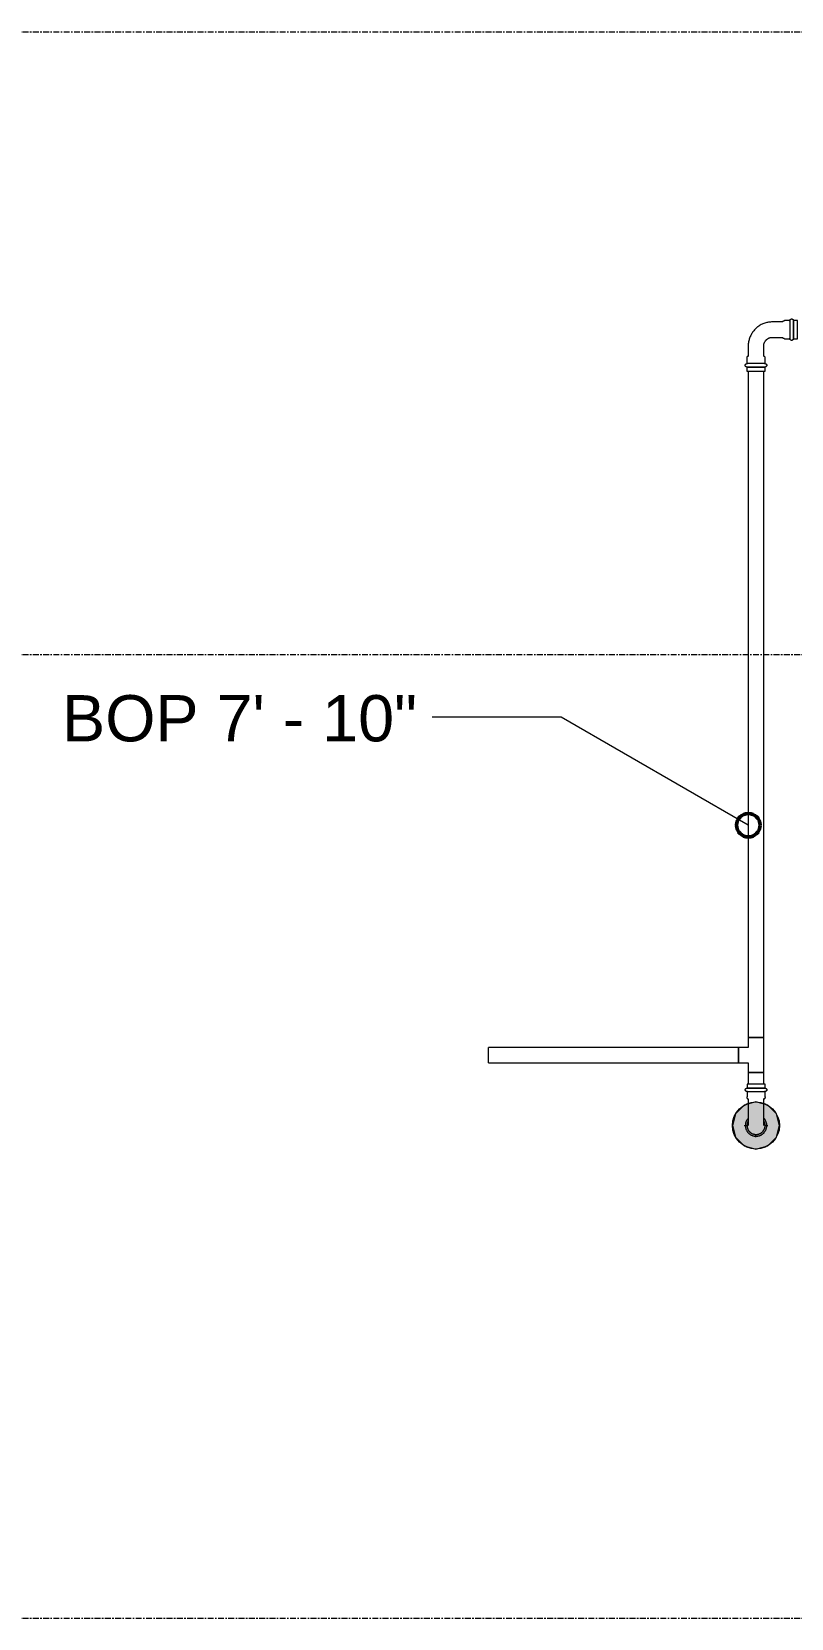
# Model space of a CAD drawing. Header units: inches. Extents: x -3679 to 241, y -496 to 1784.
# Drawn here: x -2124.7 to -2060.1, y 605 to 740 of the extents above; entities that cross this region are included whole.
import ezdxf

# ---------------------------------------------------------------- set-up
doc = ezdxf.new("R2010")
doc.units = ezdxf.units.IN
doc.header["$MEASUREMENT"] = 0
doc.linetypes.add('Grid Line', pattern=[0.875, 0.5, -0.125, 0.125, -0.125])
for name, color, linetype, lineweight in [('A-ANNO-NOTE', 250, 'Continuous', 9), ('G-ANNO-DIMS', 251, 'Continuous', 9), ('P-PIPE', 1, 'Continuous', 9), ('P-PIPE-CNTR', 1, 'Continuous', 9), ('S-GRID', 8, 'Continuous', 9)]:
    doc.layers.add(name, color=color, linetype=linetype, lineweight=lineweight)
doc.styles.add('Arial', font='arial.ttf', dxfattribs={"height": 3.934132})

# ---------------------------------------------------------------- blocks, each defined once
blk = doc.blocks.new('Victaulic-VicPress316-Elbow 90-45deg Style P568_P571 - Standard-V1-SECOND LEVEL')
at = {"layer": 'P-PIPE'}
for p, q in [((-0.77, 3.52), (-0.77, 3.18)), ((0.77, 3.52), (-0.77, 3.52)), ((-0.77, 3.18), (0.77, 3.18)), ((-0.77, 2.89), (-0.77, 2.44)), ((-0.77, 2.89), (0.77, 2.89)), ((0.77, 3.18), (0.77, 3.52)), ((0.77, 2.44), (0.77, 2.89)), ((-0.66, 2.28), (-0.66, 1.39)), ((0.66, 1.39), (0.66, 2.28)), ((-3.18, 0.77), (-3.52, 0.77)), ((-3.52, 0.77), (-3.52, -0.77)), ((-3.18, -0.77), (-3.18, 0.77)), ((-2.44, 0.77), (-2.89, 0.77)), ((-2.89, -0.77), (-2.89, 0.77)), ((-1.39, 0.66), (-2.28, 0.66)), ((-3.52, -0.77), (-3.18, -0.77)), ((-2.89, -0.77), (-2.44, -0.77)), ((-2.28, -0.66), (-1.39, -0.66))]:
    blk.add_line(p, q, dxfattribs=at)
at = {"layer": 'P-PIPE', "flags": 128}
for points in [[(-0.77, 2.89), (-0.77, 2.89), (-0.78, 2.89), (-0.78, 2.89), (-0.79, 2.89), (-0.8, 2.89), (-0.8, 2.89), (-0.81, 2.9), (-0.81, 2.9), (-0.82, 2.9), (-0.82, 2.9), (-0.83, 2.9), (-0.83, 2.91), (-0.84, 2.91), (-0.84, 2.91), (-0.85, 2.92), (-0.85, 2.92), (-0.86, 2.92), (-0.86, 2.93), (-0.87, 2.93), (-0.87, 2.93), (-0.87, 2.94), (-0.88, 2.94), (-0.88, 2.95), (-0.89, 2.95), (-0.89, 2.96), (-0.89, 2.96), (-0.89, 2.97), (-0.9, 2.97), (-0.9, 2.98), (-0.9, 2.98), (-0.9, 2.99), (-0.91, 2.99), (-0.91, 3), (-0.91, 3.01), (-0.91, 3.01), (-0.91, 3.02), (-0.91, 3.02), (-0.91, 3.03), (-0.91, 3.03), (-0.91, 3.04), (-0.91, 3.05), (-0.91, 3.05), (-0.91, 3.06), (-0.91, 3.06), (-0.91, 3.07), (-0.91, 3.07), (-0.91, 3.08), (-0.9, 3.09), (-0.9, 3.09), (-0.9, 3.1), (-0.9, 3.1), (-0.89, 3.11), (-0.89, 3.11), (-0.89, 3.12), (-0.88, 3.12), (-0.88, 3.13), (-0.88, 3.13), (-0.87, 3.14), (-0.87, 3.14), (-0.86, 3.14), (-0.86, 3.15), (-0.86, 3.15), (-0.85, 3.15), (-0.85, 3.16), (-0.84, 3.16), (-0.84, 3.16), (-0.83, 3.17), (-0.83, 3.17), (-0.82, 3.17), (-0.82, 3.17), (-0.81, 3.17), (-0.8, 3.18), (-0.8, 3.18), (-0.79, 3.18), (-0.79, 3.18), (-0.78, 3.18), (-0.78, 3.18), (-0.77, 3.18), (-0.77, 3.18)], [(0.77, 3.18), (0.77, 3.18), (0.76, 3.18), (0.76, 3.18), (0.76, 3.18), (0.75, 3.18), (0.74, 3.18), (0.74, 3.18), (0.73, 3.18), (0.72, 3.18), (0.71, 3.18), (0.69, 3.18), (0.68, 3.18), (0.67, 3.18), (0.65, 3.18), (0.63, 3.18), (0.61, 3.18), (0.6, 3.18), (0.58, 3.18), (0.56, 3.18), (0.53, 3.18), (0.51, 3.18), (0.49, 3.18), (0.46, 3.18), (0.44, 3.18), (0.41, 3.18), (0.39, 3.18), (0.36, 3.18), (0.33, 3.18), (0.31, 3.18), (0.28, 3.18), (0.25, 3.18), (0.22, 3.18), (0.19, 3.18), (0.16, 3.18), (0.13, 3.18), (0.1, 3.18), (0.07, 3.18), (0.04, 3.18), (0.01, 3.18), (-0.02, 3.18), (-0.05, 3.18), (-0.08, 3.18), (-0.11, 3.18), (-0.14, 3.18), (-0.17, 3.18), (-0.2, 3.18), (-0.23, 3.18), (-0.26, 3.18), (-0.29, 3.18), (-0.32, 3.18), (-0.35, 3.18), (-0.37, 3.18), (-0.4, 3.18), (-0.43, 3.18), (-0.45, 3.18), (-0.48, 3.18), (-0.5, 3.18), (-0.52, 3.18), (-0.54, 3.18), (-0.57, 3.18), (-0.59, 3.18), (-0.6, 3.18), (-0.62, 3.18), (-0.64, 3.18), (-0.66, 3.18), (-0.67, 3.18), (-0.69, 3.18), (-0.7, 3.18), (-0.71, 3.18), (-0.72, 3.18), (-0.73, 3.18), (-0.74, 3.18), (-0.75, 3.18), (-0.75, 3.18), (-0.76, 3.18), (-0.76, 3.18), (-0.77, 3.18), (-0.77, 3.18), (-0.77, 3.18)], [(-0.77, 3.18), (-0.77, 3.18), (-0.76, 3.18), (-0.76, 3.18), (-0.76, 3.18), (-0.75, 3.18), (-0.74, 3.18), (-0.74, 3.18), (-0.73, 3.18)], [(-0.77, 2.89), (-0.77, 2.89), (-0.76, 2.89), (-0.76, 2.89), (-0.76, 2.89), (-0.75, 2.89), (-0.74, 2.89), (-0.74, 2.89), (-0.73, 2.89), (-0.72, 2.89), (-0.71, 2.89), (-0.69, 2.89), (-0.68, 2.89), (-0.67, 2.89), (-0.65, 2.89), (-0.63, 2.89), (-0.61, 2.89), (-0.6, 2.89), (-0.58, 2.89), (-0.56, 2.89), (-0.53, 2.89), (-0.51, 2.89), (-0.49, 2.89), (-0.46, 2.89), (-0.44, 2.89), (-0.41, 2.89), (-0.39, 2.89), (-0.36, 2.89), (-0.33, 2.89), (-0.31, 2.89), (-0.28, 2.89), (-0.25, 2.89), (-0.22, 2.89), (-0.19, 2.89), (-0.16, 2.89), (-0.13, 2.89), (-0.1, 2.89), (-0.07, 2.89), (-0.04, 2.89), (-0.01, 2.89), (0.02, 2.89), (0.05, 2.89), (0.08, 2.89), (0.11, 2.89), (0.14, 2.89), (0.17, 2.89), (0.2, 2.89), (0.23, 2.89), (0.26, 2.89), (0.29, 2.89), (0.32, 2.89), (0.35, 2.89), (0.37, 2.89), (0.4, 2.89), (0.43, 2.89), (0.45, 2.89), (0.48, 2.89), (0.5, 2.89), (0.52, 2.89), (0.54, 2.89), (0.57, 2.89), (0.59, 2.89), (0.6, 2.89), (0.62, 2.89), (0.64, 2.89), (0.66, 2.89), (0.67, 2.89), (0.69, 2.89), (0.7, 2.89), (0.71, 2.89), (0.72, 2.89), (0.73, 2.89), (0.74, 2.89), (0.75, 2.89), (0.75, 2.89), (0.76, 2.89), (0.76, 2.89), (0.77, 2.89), (0.77, 2.89), (0.77, 2.89)], [(-0.72, 2.89), (-0.73, 2.89), (-0.74, 2.89), (-0.75, 2.89), (-0.75, 2.89), (-0.76, 2.89), (-0.76, 2.89), (-0.77, 2.89), (-0.77, 2.89), (-0.77, 2.89)], [(0.72, 3.18), (0.73, 3.18), (0.74, 3.18), (0.75, 3.18), (0.75, 3.18), (0.76, 3.18), (0.76, 3.18), (0.77, 3.18), (0.77, 3.18), (0.77, 3.18)], [(0.77, 2.89), (0.77, 2.89), (0.76, 2.89), (0.76, 2.89), (0.76, 2.89), (0.75, 2.89), (0.74, 2.89), (0.74, 2.89), (0.73, 2.89)], [(0.77, 3.18), (0.77, 3.18), (0.78, 3.18), (0.78, 3.18), (0.79, 3.18), (0.8, 3.18), (0.8, 3.18), (0.81, 3.18), (0.81, 3.17), (0.82, 3.17), (0.82, 3.17), (0.83, 3.17), (0.83, 3.17), (0.84, 3.16), (0.84, 3.16), (0.85, 3.16), (0.85, 3.15), (0.86, 3.15), (0.86, 3.15), (0.87, 3.14), (0.87, 3.14), (0.87, 3.13), (0.88, 3.13), (0.88, 3.12), (0.89, 3.12), (0.89, 3.11), (0.89, 3.11), (0.89, 3.1), (0.9, 3.1), (0.9, 3.09), (0.9, 3.09), (0.9, 3.08), (0.91, 3.08), (0.91, 3.07), (0.91, 3.07), (0.91, 3.06), (0.91, 3.05), (0.91, 3.05), (0.91, 3.04), (0.91, 3.04), (0.91, 3.03), (0.91, 3.03), (0.91, 3.02), (0.91, 3.01), (0.91, 3.01), (0.91, 3), (0.91, 3), (0.91, 2.99), (0.9, 2.99), (0.9, 2.98), (0.9, 2.98), (0.9, 2.97), (0.89, 2.97), (0.89, 2.96), (0.89, 2.96), (0.88, 2.95), (0.88, 2.95), (0.88, 2.94), (0.87, 2.94), (0.87, 2.93), (0.86, 2.93), (0.86, 2.92), (0.86, 2.92), (0.85, 2.92), (0.85, 2.91), (0.84, 2.91), (0.84, 2.91), (0.83, 2.91), (0.83, 2.9), (0.82, 2.9), (0.82, 2.9), (0.81, 2.9), (0.8, 2.9), (0.8, 2.89), (0.79, 2.89), (0.79, 2.89), (0.78, 2.89), (0.78, 2.89), (0.77, 2.89), (0.77, 2.89)], [(-0.66, 1.39), (-0.66, 1.36), (-0.66, 1.33), (-0.66, 1.3), (-0.67, 1.28), (-0.67, 1.25), (-0.68, 1.22), (-0.69, 1.19), (-0.69, 1.16), (-0.7, 1.13), (-0.72, 1.11), (-0.73, 1.08), (-0.74, 1.05), (-0.75, 1.03), (-0.77, 1), (-0.79, 0.98), (-0.8, 0.95), (-0.82, 0.93), (-0.84, 0.91), (-0.86, 0.89), (-0.88, 0.87), (-0.9, 0.85), (-0.92, 0.83), (-0.95, 0.81), (-0.97, 0.79), (-1, 0.77), (-1.02, 0.76), (-1.05, 0.74), (-1.07, 0.73), (-1.1, 0.72), (-1.13, 0.71), (-1.15, 0.7), (-1.18, 0.69), (-1.21, 0.68), (-1.24, 0.67), (-1.27, 0.67), (-1.3, 0.66), (-1.33, 0.66), (-1.36, 0.66), (-1.39, 0.66), (-1.39, 0.66)], [(-1.39, -0.66), (-1.31, -0.66), (-1.23, -0.65), (-1.15, -0.64), (-1.07, -0.63), (-0.99, -0.62), (-0.91, -0.6), (-0.83, -0.58), (-0.75, -0.55), (-0.67, -0.53), (-0.59, -0.5), (-0.52, -0.46), (-0.45, -0.43), (-0.37, -0.39), (-0.3, -0.34), (-0.24, -0.3), (-0.17, -0.25), (-0.1, -0.2), (-0.04, -0.15), (0.02, -0.09), (0.08, -0.04), (0.13, 0.02), (0.19, 0.09), (0.24, 0.15), (0.29, 0.22), (0.33, 0.29), (0.38, 0.35), (0.42, 0.43), (0.45, 0.5), (0.49, 0.57), (0.52, 0.65), (0.55, 0.73), (0.57, 0.81), (0.59, 0.88), (0.61, 0.96), (0.63, 1.04), (0.64, 1.13), (0.65, 1.21), (0.65, 1.29), (0.66, 1.37), (0.66, 1.39)], [(-0.66, 2.22), (-0.67, 2.23), (-0.67, 2.23), (-0.68, 2.24), (-0.69, 2.25), (-0.7, 2.26), (-0.7, 2.27), (-0.71, 2.27), (-0.72, 2.28), (-0.72, 2.29), (-0.73, 2.3), (-0.73, 2.31), (-0.74, 2.32), (-0.74, 2.33), (-0.75, 2.34), (-0.75, 2.35), (-0.76, 2.36), (-0.76, 2.37), (-0.76, 2.38), (-0.76, 2.39), (-0.76, 2.4), (-0.77, 2.42), (-0.77, 2.43), (-0.77, 2.44), (-0.77, 2.44)], [(0.77, 2.44), (0.77, 2.43), (0.77, 2.42), (0.76, 2.41), (0.76, 2.4), (0.76, 2.38), (0.76, 2.37), (0.76, 2.36), (0.75, 2.35), (0.75, 2.34), (0.74, 2.33), (0.74, 2.32), (0.74, 2.31), (0.73, 2.3), (0.72, 2.29), (0.72, 2.29), (0.71, 2.28), (0.71, 2.27), (0.7, 2.26), (0.69, 2.25), (0.68, 2.24), (0.68, 2.24), (0.67, 2.23), (0.66, 2.22), (0.66, 2.22)], [(-3.18, 0.77), (-3.18, 0.77), (-3.18, 0.78), (-3.18, 0.78), (-3.18, 0.79), (-3.18, 0.8), (-3.18, 0.8), (-3.18, 0.81), (-3.17, 0.81), (-3.17, 0.82), (-3.17, 0.82), (-3.17, 0.83), (-3.17, 0.83), (-3.16, 0.84), (-3.16, 0.84), (-3.16, 0.85), (-3.15, 0.85), (-3.15, 0.86), (-3.15, 0.86), (-3.14, 0.87), (-3.14, 0.87), (-3.13, 0.87), (-3.13, 0.88), (-3.12, 0.88), (-3.12, 0.89), (-3.11, 0.89), (-3.11, 0.89), (-3.1, 0.89), (-3.1, 0.9), (-3.09, 0.9), (-3.09, 0.9), (-3.08, 0.9), (-3.08, 0.91), (-3.07, 0.91), (-3.07, 0.91), (-3.06, 0.91), (-3.05, 0.91), (-3.05, 0.91), (-3.04, 0.91), (-3.04, 0.91), (-3.03, 0.91), (-3.03, 0.91), (-3.02, 0.91), (-3.01, 0.91), (-3.01, 0.91), (-3, 0.91), (-3, 0.91), (-2.99, 0.91), (-2.99, 0.9), (-2.98, 0.9), (-2.98, 0.9), (-2.97, 0.9), (-2.97, 0.89), (-2.96, 0.89), (-2.96, 0.89), (-2.95, 0.88), (-2.95, 0.88), (-2.94, 0.88), (-2.94, 0.87), (-2.93, 0.87), (-2.93, 0.86), (-2.92, 0.86), (-2.92, 0.86), (-2.92, 0.85), (-2.91, 0.85), (-2.91, 0.84), (-2.91, 0.84), (-2.91, 0.83), (-2.9, 0.83), (-2.9, 0.82), (-2.9, 0.82), (-2.9, 0.81), (-2.9, 0.8), (-2.89, 0.8), (-2.89, 0.79), (-2.89, 0.79), (-2.89, 0.78), (-2.89, 0.78), (-2.89, 0.77), (-2.89, 0.77)], [(-3.18, 0.77), (-3.18, 0.77), (-3.18, 0.76), (-3.18, 0.76), (-3.18, 0.76), (-3.18, 0.75), (-3.18, 0.74), (-3.18, 0.74), (-3.18, 0.73), (-3.18, 0.72), (-3.18, 0.71), (-3.18, 0.69), (-3.18, 0.68), (-3.18, 0.67), (-3.18, 0.65), (-3.18, 0.63), (-3.18, 0.61), (-3.18, 0.6), (-3.18, 0.58), (-3.18, 0.56), (-3.18, 0.53), (-3.18, 0.51), (-3.18, 0.49), (-3.18, 0.46), (-3.18, 0.44), (-3.18, 0.41), (-3.18, 0.39), (-3.18, 0.36), (-3.18, 0.33), (-3.18, 0.31), (-3.18, 0.28), (-3.18, 0.25), (-3.18, 0.22), (-3.18, 0.19), (-3.18, 0.16), (-3.18, 0.13), (-3.18, 0.1), (-3.18, 0.07), (-3.18, 0.04), (-3.18, 0.01), (-3.18, -0.02), (-3.18, -0.05), (-3.18, -0.08), (-3.18, -0.11), (-3.18, -0.14), (-3.18, -0.17), (-3.18, -0.2), (-3.18, -0.23), (-3.18, -0.26), (-3.18, -0.29), (-3.18, -0.32), (-3.18, -0.35), (-3.18, -0.37), (-3.18, -0.4), (-3.18, -0.43), (-3.18, -0.45), (-3.18, -0.48), (-3.18, -0.5), (-3.18, -0.52), (-3.18, -0.54), (-3.18, -0.57), (-3.18, -0.59), (-3.18, -0.6), (-3.18, -0.62), (-3.18, -0.64), (-3.18, -0.66), (-3.18, -0.67), (-3.18, -0.69), (-3.18, -0.7), (-3.18, -0.71), (-3.18, -0.72), (-3.18, -0.73), (-3.18, -0.74), (-3.18, -0.75), (-3.18, -0.75), (-3.18, -0.76), (-3.18, -0.76), (-3.18, -0.77), (-3.18, -0.77), (-3.18, -0.77)], [(-3.18, 0.72), (-3.18, 0.73), (-3.18, 0.74), (-3.18, 0.75), (-3.18, 0.75), (-3.18, 0.76), (-3.18, 0.76), (-3.18, 0.77), (-3.18, 0.77), (-3.18, 0.77)], [(-2.89, -0.77), (-2.89, -0.77), (-2.89, -0.76), (-2.89, -0.76), (-2.89, -0.76), (-2.89, -0.75), (-2.89, -0.74), (-2.89, -0.74), (-2.89, -0.73), (-2.89, -0.72), (-2.89, -0.71), (-2.89, -0.69), (-2.89, -0.68), (-2.89, -0.67), (-2.89, -0.65), (-2.89, -0.63), (-2.89, -0.61), (-2.89, -0.6), (-2.89, -0.58), (-2.89, -0.56), (-2.89, -0.53), (-2.89, -0.51), (-2.89, -0.49), (-2.89, -0.46), (-2.89, -0.44), (-2.89, -0.41), (-2.89, -0.39), (-2.89, -0.36), (-2.89, -0.33), (-2.89, -0.31), (-2.89, -0.28), (-2.89, -0.25), (-2.89, -0.22), (-2.89, -0.19), (-2.89, -0.16), (-2.89, -0.13), (-2.89, -0.1), (-2.89, -0.07), (-2.89, -0.04), (-2.89, -0.01), (-2.89, 0.02), (-2.89, 0.05), (-2.89, 0.08), (-2.89, 0.11), (-2.89, 0.14), (-2.89, 0.17), (-2.89, 0.2), (-2.89, 0.23), (-2.89, 0.26), (-2.89, 0.29), (-2.89, 0.32), (-2.89, 0.35), (-2.89, 0.37), (-2.89, 0.4), (-2.89, 0.43), (-2.89, 0.45), (-2.89, 0.48), (-2.89, 0.5), (-2.89, 0.52), (-2.89, 0.54), (-2.89, 0.57), (-2.89, 0.59), (-2.89, 0.6), (-2.89, 0.62), (-2.89, 0.64), (-2.89, 0.66), (-2.89, 0.67), (-2.89, 0.69), (-2.89, 0.7), (-2.89, 0.71), (-2.89, 0.72), (-2.89, 0.73), (-2.89, 0.74), (-2.89, 0.75), (-2.89, 0.75), (-2.89, 0.76), (-2.89, 0.76), (-2.89, 0.77), (-2.89, 0.77), (-2.89, 0.77)], [(-2.89, 0.77), (-2.89, 0.77), (-2.89, 0.76), (-2.89, 0.76), (-2.89, 0.76), (-2.89, 0.75), (-2.89, 0.74), (-2.89, 0.74), (-2.89, 0.73)], [(-2.44, 0.77), (-2.43, 0.77), (-2.42, 0.77), (-2.41, 0.76), (-2.4, 0.76), (-2.38, 0.76), (-2.37, 0.76), (-2.36, 0.76), (-2.35, 0.75), (-2.34, 0.75), (-2.33, 0.74), (-2.32, 0.74), (-2.31, 0.74), (-2.3, 0.73), (-2.29, 0.72), (-2.29, 0.72), (-2.28, 0.71), (-2.27, 0.71), (-2.26, 0.7), (-2.25, 0.69), (-2.24, 0.68), (-2.24, 0.68), (-2.23, 0.67), (-2.22, 0.66), (-2.22, 0.66)], [(-3.18, -0.77), (-3.18, -0.77), (-3.18, -0.76), (-3.18, -0.76), (-3.18, -0.76), (-3.18, -0.75), (-3.18, -0.74), (-3.18, -0.74), (-3.18, -0.73)], [(-2.89, -0.77), (-2.89, -0.77), (-2.89, -0.78), (-2.89, -0.78), (-2.89, -0.79), (-2.89, -0.8), (-2.89, -0.8), (-2.9, -0.81), (-2.9, -0.81), (-2.9, -0.82), (-2.9, -0.82), (-2.9, -0.83), (-2.91, -0.83), (-2.91, -0.84), (-2.91, -0.84), (-2.92, -0.85), (-2.92, -0.85), (-2.92, -0.86), (-2.93, -0.86), (-2.93, -0.87), (-2.93, -0.87), (-2.94, -0.87), (-2.94, -0.88), (-2.95, -0.88), (-2.95, -0.89), (-2.96, -0.89), (-2.96, -0.89), (-2.97, -0.89), (-2.97, -0.9), (-2.98, -0.9), (-2.98, -0.9), (-2.99, -0.9), (-2.99, -0.91), (-3, -0.91), (-3.01, -0.91), (-3.01, -0.91), (-3.02, -0.91), (-3.02, -0.91), (-3.03, -0.91), (-3.03, -0.91), (-3.04, -0.91), (-3.05, -0.91), (-3.05, -0.91), (-3.06, -0.91), (-3.06, -0.91), (-3.07, -0.91), (-3.07, -0.91), (-3.08, -0.91), (-3.09, -0.9), (-3.09, -0.9), (-3.1, -0.9), (-3.1, -0.9), (-3.11, -0.89), (-3.11, -0.89), (-3.12, -0.89), (-3.12, -0.88), (-3.13, -0.88), (-3.13, -0.88), (-3.14, -0.87), (-3.14, -0.87), (-3.14, -0.86), (-3.15, -0.86), (-3.15, -0.86), (-3.15, -0.85), (-3.16, -0.85), (-3.16, -0.84), (-3.16, -0.84), (-3.17, -0.83), (-3.17, -0.83), (-3.17, -0.82), (-3.17, -0.82), (-3.17, -0.81), (-3.18, -0.8), (-3.18, -0.8), (-3.18, -0.79), (-3.18, -0.79), (-3.18, -0.78), (-3.18, -0.78), (-3.18, -0.77), (-3.18, -0.77)], [(-2.89, -0.72), (-2.89, -0.73), (-2.89, -0.74), (-2.89, -0.75), (-2.89, -0.75), (-2.89, -0.76), (-2.89, -0.76), (-2.89, -0.77), (-2.89, -0.77), (-2.89, -0.77)], [(-2.22, -0.66), (-2.23, -0.67), (-2.23, -0.67), (-2.24, -0.68), (-2.25, -0.69), (-2.26, -0.7), (-2.27, -0.7), (-2.27, -0.71), (-2.28, -0.72), (-2.29, -0.72), (-2.3, -0.73), (-2.31, -0.73), (-2.32, -0.74), (-2.33, -0.74), (-2.34, -0.75), (-2.35, -0.75), (-2.36, -0.76), (-2.37, -0.76), (-2.38, -0.76), (-2.39, -0.76), (-2.4, -0.76), (-2.42, -0.77), (-2.43, -0.77), (-2.44, -0.77), (-2.44, -0.77)]]:
    blk.add_lwpolyline(points, dxfattribs=at)
blk = doc.blocks.new('Victaulic-VicPress316-Elbow 90-45deg Style P568_P571 - Standard-V2-SECOND LEVEL')
at = {"layer": 'P-PIPE'}
for p, q in [((-3203.7, 731.1), (-3203.7, 730.2)), ((-3202.39, 730.21), (-3202.39, 731.1)), ((-3203.81, 730.05), (-3203.81, 729.6)), ((-3203.05, 729.6), (-3203.81, 729.6)), ((-3203.81, 729.31), (-3203.81, 728.97)), ((-3203.05, 729.31), (-3203.81, 729.31)), ((-3202.28, 729.6), (-3203.05, 729.6)), ((-3202.28, 729.31), (-3203.05, 729.31)), ((-3202.28, 729.6), (-3202.28, 730.05)), ((-3202.28, 728.97), (-3202.28, 729.31)), ((-3203.81, 728.97), (-3203.05, 728.97)), ((-3203.05, 728.97), (-3202.28, 728.97))]:
    blk.add_line(p, q, dxfattribs=at)
at = {"layer": 'P-PIPE', "flags": 128}
for points in [[(-3203.05, 733.4), (-3203.08, 733.4), (-3203.12, 733.4), (-3203.16, 733.4), (-3203.19, 733.39), (-3203.23, 733.38), (-3203.26, 733.38), (-3203.3, 733.37), (-3203.33, 733.36), (-3203.37, 733.34), (-3203.4, 733.33), (-3203.43, 733.32), (-3203.47, 733.3), (-3203.5, 733.28), (-3203.53, 733.26), (-3203.56, 733.24), (-3203.59, 733.22), (-3203.62, 733.2), (-3203.65, 733.18), (-3203.67, 733.15), (-3203.7, 733.13), (-3203.73, 733.1), (-3203.75, 733.07), (-3203.77, 733.04), (-3203.79, 733.01), (-3203.81, 732.98), (-3203.83, 732.95), (-3203.85, 732.92), (-3203.87, 732.89), (-3203.88, 732.85), (-3203.9, 732.82), (-3203.91, 732.79), (-3203.92, 732.75), (-3203.93, 732.72), (-3203.94, 732.68), (-3203.94, 732.65), (-3203.95, 732.61), (-3203.95, 732.57), (-3203.96, 732.54), (-3203.96, 732.5), (-3203.96, 732.46), (-3203.96, 732.43), (-3203.95, 732.39), (-3203.95, 732.35), (-3203.94, 732.32), (-3203.93, 732.28), (-3203.93, 732.25), (-3203.91, 732.21), (-3203.9, 732.18), (-3203.89, 732.14), (-3203.88, 732.11), (-3203.86, 732.08), (-3203.84, 732.05), (-3203.82, 732.01), (-3203.8, 731.98), (-3203.78, 731.95), (-3203.76, 731.92), (-3203.74, 731.9), (-3203.71, 731.87)], [(-3203.05, 733.26), (-3203.08, 733.26), (-3203.11, 733.25), (-3203.14, 733.25), (-3203.17, 733.25), (-3203.2, 733.24), (-3203.23, 733.23), (-3203.26, 733.23), (-3203.29, 733.22), (-3203.32, 733.21), (-3203.34, 733.2), (-3203.37, 733.18), (-3203.4, 733.17), (-3203.43, 733.16), (-3203.45, 733.14), (-3203.48, 733.12), (-3203.5, 733.1), (-3203.53, 733.09), (-3203.55, 733.07), (-3203.57, 733.05), (-3203.6, 733.02), (-3203.62, 733), (-3203.64, 732.98), (-3203.66, 732.95), (-3203.67, 732.93), (-3203.69, 732.9), (-3203.71, 732.88), (-3203.72, 732.85), (-3203.74, 732.82), (-3203.75, 732.8), (-3203.76, 732.77), (-3203.77, 732.74), (-3203.78, 732.71), (-3203.79, 732.68), (-3203.8, 732.65), (-3203.8, 732.62), (-3203.81, 732.59), (-3203.81, 732.56), (-3203.81, 732.53), (-3203.81, 732.5), (-3203.81, 732.47), (-3203.81, 732.44), (-3203.81, 732.41), (-3203.8, 732.38), (-3203.8, 732.35), (-3203.79, 732.32), (-3203.78, 732.29), (-3203.78, 732.26), (-3203.77, 732.23), (-3203.76, 732.2), (-3203.74, 732.17), (-3203.73, 732.14), (-3203.72, 732.12), (-3203.7, 732.1)], [(-3202.39, 731.86), (-3202.37, 731.88), (-3202.34, 731.91), (-3202.32, 731.94), (-3202.3, 731.97), (-3202.28, 732), (-3202.26, 732.03), (-3202.24, 732.06), (-3202.23, 732.09), (-3202.21, 732.13), (-3202.2, 732.16), (-3202.18, 732.19), (-3202.17, 732.23), (-3202.16, 732.26), (-3202.15, 732.3), (-3202.15, 732.33), (-3202.14, 732.37), (-3202.14, 732.41), (-3202.14, 732.44), (-3202.13, 732.48), (-3202.13, 732.52), (-3202.14, 732.55), (-3202.14, 732.59), (-3202.14, 732.63), (-3202.15, 732.66), (-3202.16, 732.7), (-3202.17, 732.73), (-3202.18, 732.77), (-3202.19, 732.8), (-3202.2, 732.84), (-3202.22, 732.87), (-3202.23, 732.9), (-3202.25, 732.93), (-3202.27, 732.97), (-3202.29, 733), (-3202.31, 733.03), (-3202.33, 733.06), (-3202.35, 733.08), (-3202.38, 733.11), (-3202.4, 733.14), (-3202.43, 733.16), (-3202.46, 733.19), (-3202.49, 733.21), (-3202.51, 733.23), (-3202.55, 733.25), (-3202.58, 733.27), (-3202.61, 733.29), (-3202.64, 733.31), (-3202.67, 733.32), (-3202.71, 733.34), (-3202.74, 733.35), (-3202.78, 733.36), (-3202.81, 733.37), (-3202.85, 733.38), (-3202.88, 733.39), (-3202.92, 733.39), (-3202.95, 733.4), (-3202.99, 733.4), (-3203.03, 733.4), (-3203.05, 733.4)], [(-3202.39, 732.1), (-3202.37, 732.13), (-3202.36, 732.16), (-3202.34, 732.18), (-3202.33, 732.21), (-3202.32, 732.24), (-3202.31, 732.27), (-3202.3, 732.3), (-3202.3, 732.33), (-3202.29, 732.36), (-3202.29, 732.39), (-3202.28, 732.42), (-3202.28, 732.45), (-3202.28, 732.48), (-3202.28, 732.51), (-3202.28, 732.54), (-3202.28, 732.57), (-3202.29, 732.6), (-3202.29, 732.63), (-3202.3, 732.66), (-3202.31, 732.69), (-3202.32, 732.72), (-3202.33, 732.75), (-3202.34, 732.78), (-3202.35, 732.81), (-3202.36, 732.84), (-3202.38, 732.86), (-3202.39, 732.89), (-3202.41, 732.92), (-3202.43, 732.94), (-3202.44, 732.97), (-3202.46, 732.99), (-3202.48, 733.01), (-3202.51, 733.03), (-3202.53, 733.06), (-3202.55, 733.08), (-3202.58, 733.09), (-3202.6, 733.11), (-3202.62, 733.13), (-3202.65, 733.15), (-3202.68, 733.16), (-3202.7, 733.18), (-3202.73, 733.19), (-3202.76, 733.2), (-3202.79, 733.21), (-3202.82, 733.22), (-3202.85, 733.23), (-3202.88, 733.24), (-3202.91, 733.24), (-3202.94, 733.25), (-3202.97, 733.25), (-3203, 733.26), (-3203.03, 733.26), (-3203.05, 733.26)], [(-3203.7, 732.49), (-3203.7, 732.49), (-3203.7, 732.49), (-3203.7, 732.48), (-3203.7, 732.47), (-3203.7, 732.46), (-3203.7, 732.45), (-3203.7, 732.44), (-3203.7, 732.42), (-3203.7, 732.4), (-3203.7, 732.38), (-3203.7, 732.36), (-3203.7, 732.33), (-3203.7, 732.31), (-3203.7, 732.28), (-3203.7, 732.25), (-3203.7, 732.21), (-3203.7, 732.18), (-3203.7, 732.14), (-3203.7, 732.11), (-3203.7, 732.07), (-3203.7, 732.03), (-3203.7, 731.98), (-3203.7, 731.94), (-3203.7, 731.9), (-3203.7, 731.85), (-3203.7, 731.8), (-3203.7, 731.75), (-3203.7, 731.7), (-3203.7, 731.65), (-3203.7, 731.6), (-3203.7, 731.55), (-3203.7, 731.5), (-3203.7, 731.44), (-3203.7, 731.39), (-3203.7, 731.33), (-3203.7, 731.28), (-3203.7, 731.22), (-3203.7, 731.17), (-3203.7, 731.11), (-3203.7, 731.1)], [(-3202.39, 731.1), (-3202.39, 731.15), (-3202.39, 731.21), (-3202.39, 731.26), (-3202.39, 731.32), (-3202.39, 731.37), (-3202.39, 731.43), (-3202.39, 731.48), (-3202.39, 731.54), (-3202.39, 731.59), (-3202.39, 731.64), (-3202.39, 731.69), (-3202.39, 731.74), (-3202.39, 731.79), (-3202.39, 731.84), (-3202.39, 731.88), (-3202.39, 731.93), (-3202.39, 731.97), (-3202.39, 732.02), (-3202.39, 732.06), (-3202.39, 732.1), (-3202.39, 732.13), (-3202.39, 732.17), (-3202.39, 732.21), (-3202.39, 732.24), (-3202.39, 732.27), (-3202.39, 732.3), (-3202.39, 732.33), (-3202.39, 732.35), (-3202.39, 732.37), (-3202.39, 732.4), (-3202.39, 732.41), (-3202.39, 732.43), (-3202.39, 732.45), (-3202.39, 732.46), (-3202.39, 732.47), (-3202.39, 732.48), (-3202.39, 732.48), (-3202.39, 732.49), (-3202.39, 732.49), (-3202.39, 732.49)], [(-3203.81, 729.31), (-3203.82, 729.31), (-3203.82, 729.31), (-3203.83, 729.31), (-3203.84, 729.31), (-3203.84, 729.31), (-3203.85, 729.31), (-3203.85, 729.31), (-3203.86, 729.32), (-3203.86, 729.32), (-3203.87, 729.32), (-3203.87, 729.32), (-3203.88, 729.32), (-3203.88, 729.33), (-3203.89, 729.33), (-3203.89, 729.33), (-3203.9, 729.34), (-3203.9, 729.34), (-3203.91, 729.34), (-3203.91, 729.35), (-3203.92, 729.35), (-3203.92, 729.36), (-3203.92, 729.36), (-3203.93, 729.37), (-3203.93, 729.37), (-3203.93, 729.38), (-3203.94, 729.38), (-3203.94, 729.39), (-3203.94, 729.39), (-3203.95, 729.4), (-3203.95, 729.4), (-3203.95, 729.41), (-3203.95, 729.41), (-3203.95, 729.42), (-3203.95, 729.42), (-3203.96, 729.43), (-3203.96, 729.44), (-3203.96, 729.44), (-3203.96, 729.45), (-3203.96, 729.45), (-3203.96, 729.46), (-3203.96, 729.46), (-3203.96, 729.47), (-3203.96, 729.48), (-3203.96, 729.48), (-3203.95, 729.49), (-3203.95, 729.49), (-3203.95, 729.5), (-3203.95, 729.5), (-3203.95, 729.51), (-3203.94, 729.51), (-3203.94, 729.52), (-3203.94, 729.52), (-3203.94, 729.53), (-3203.93, 729.53), (-3203.93, 729.54), (-3203.93, 729.54), (-3203.92, 729.55), (-3203.92, 729.55), (-3203.92, 729.56), (-3203.91, 729.56), (-3203.91, 729.57), (-3203.9, 729.57), (-3203.9, 729.57), (-3203.89, 729.58), (-3203.89, 729.58), (-3203.88, 729.58), (-3203.88, 729.58), (-3203.87, 729.59), (-3203.87, 729.59), (-3203.86, 729.59), (-3203.86, 729.59), (-3203.85, 729.59), (-3203.84, 729.6), (-3203.84, 729.6), (-3203.83, 729.6), (-3203.83, 729.6), (-3203.82, 729.6), (-3203.82, 729.6), (-3203.81, 729.6)], [(-3203.81, 730.05), (-3203.81, 730.06), (-3203.81, 730.07), (-3203.81, 730.08), (-3203.81, 730.09), (-3203.81, 730.11), (-3203.8, 730.12), (-3203.8, 730.13), (-3203.8, 730.14), (-3203.8, 730.15), (-3203.79, 730.16), (-3203.79, 730.17), (-3203.78, 730.18), (-3203.78, 730.19), (-3203.77, 730.2), (-3203.76, 730.2), (-3203.76, 730.21), (-3203.75, 730.22), (-3203.74, 730.23), (-3203.74, 730.24), (-3203.73, 730.25), (-3203.72, 730.25), (-3203.71, 730.26), (-3203.71, 730.27), (-3203.7, 730.27)], [(-3203.05, 729.6), (-3203.08, 729.6), (-3203.11, 729.6), (-3203.14, 729.6), (-3203.17, 729.6), (-3203.2, 729.6), (-3203.23, 729.6), (-3203.26, 729.6), (-3203.29, 729.6), (-3203.32, 729.6), (-3203.34, 729.6), (-3203.37, 729.6), (-3203.4, 729.6), (-3203.43, 729.6), (-3203.45, 729.6), (-3203.48, 729.6), (-3203.5, 729.6), (-3203.53, 729.6), (-3203.55, 729.6), (-3203.57, 729.6), (-3203.6, 729.6), (-3203.62, 729.6), (-3203.64, 729.6), (-3203.66, 729.6), (-3203.67, 729.6), (-3203.69, 729.6), (-3203.71, 729.6), (-3203.72, 729.6), (-3203.74, 729.6), (-3203.75, 729.6), (-3203.76, 729.6), (-3203.77, 729.6), (-3203.78, 729.6), (-3203.79, 729.6), (-3203.8, 729.6), (-3203.8, 729.6), (-3203.81, 729.6), (-3203.81, 729.6), (-3203.81, 729.6), (-3203.81, 729.6), (-3203.81, 729.6)], [(-3203.81, 729.6), (-3203.81, 729.6), (-3203.81, 729.6), (-3203.81, 729.6), (-3203.8, 729.6), (-3203.8, 729.6), (-3203.79, 729.6), (-3203.78, 729.6), (-3203.77, 729.6)], [(-3203.77, 729.31), (-3203.78, 729.31), (-3203.79, 729.31), (-3203.8, 729.31), (-3203.8, 729.31), (-3203.81, 729.31), (-3203.81, 729.31), (-3203.81, 729.31), (-3203.81, 729.31), (-3203.81, 729.31)], [(-3203.81, 729.31), (-3203.81, 729.31), (-3203.81, 729.31), (-3203.81, 729.31), (-3203.8, 729.31), (-3203.8, 729.31), (-3203.79, 729.31), (-3203.78, 729.31), (-3203.77, 729.31), (-3203.76, 729.31), (-3203.75, 729.31), (-3203.74, 729.31), (-3203.73, 729.31), (-3203.71, 729.31), (-3203.7, 729.31), (-3203.68, 729.31), (-3203.66, 729.31), (-3203.64, 729.31), (-3203.62, 729.31), (-3203.6, 729.31), (-3203.58, 729.31), (-3203.56, 729.31), (-3203.53, 729.31), (-3203.51, 729.31), (-3203.49, 729.31), (-3203.46, 729.31), (-3203.43, 729.31), (-3203.41, 729.31), (-3203.38, 729.31), (-3203.35, 729.31), (-3203.32, 729.31), (-3203.29, 729.31), (-3203.27, 729.31), (-3203.24, 729.31), (-3203.21, 729.31), (-3203.18, 729.31), (-3203.15, 729.31), (-3203.12, 729.31), (-3203.08, 729.31), (-3203.05, 729.31), (-3203.05, 729.31)], [(-3202.28, 729.6), (-3202.28, 729.6), (-3202.28, 729.6), (-3202.29, 729.6), (-3202.29, 729.6), (-3202.29, 729.6), (-3202.3, 729.6), (-3202.31, 729.6), (-3202.32, 729.6), (-3202.33, 729.6), (-3202.34, 729.6), (-3202.35, 729.6), (-3202.37, 729.6), (-3202.38, 729.6), (-3202.4, 729.6), (-3202.41, 729.6), (-3202.43, 729.6), (-3202.45, 729.6), (-3202.47, 729.6), (-3202.49, 729.6), (-3202.51, 729.6), (-3202.53, 729.6), (-3202.56, 729.6), (-3202.58, 729.6), (-3202.61, 729.6), (-3202.63, 729.6), (-3202.66, 729.6), (-3202.68, 729.6), (-3202.71, 729.6), (-3202.74, 729.6), (-3202.77, 729.6), (-3202.8, 729.6), (-3202.83, 729.6), (-3202.86, 729.6), (-3202.89, 729.6), (-3202.92, 729.6), (-3202.95, 729.6), (-3202.98, 729.6), (-3203.01, 729.6), (-3203.04, 729.6), (-3203.05, 729.6)], [(-3203.05, 729.31), (-3203.02, 729.31), (-3202.98, 729.31), (-3202.95, 729.31), (-3202.92, 729.31), (-3202.89, 729.31), (-3202.86, 729.31), (-3202.83, 729.31), (-3202.8, 729.31), (-3202.78, 729.31), (-3202.75, 729.31), (-3202.72, 729.31), (-3202.69, 729.31), (-3202.67, 729.31), (-3202.64, 729.31), (-3202.61, 729.31), (-3202.59, 729.31), (-3202.56, 729.31), (-3202.54, 729.31), (-3202.52, 729.31), (-3202.5, 729.31), (-3202.48, 729.31), (-3202.46, 729.31), (-3202.44, 729.31), (-3202.42, 729.31), (-3202.4, 729.31), (-3202.39, 729.31), (-3202.37, 729.31), (-3202.36, 729.31), (-3202.34, 729.31), (-3202.33, 729.31), (-3202.32, 729.31), (-3202.31, 729.31), (-3202.3, 729.31), (-3202.3, 729.31), (-3202.29, 729.31), (-3202.29, 729.31), (-3202.28, 729.31), (-3202.28, 729.31), (-3202.28, 729.31), (-3202.28, 729.31)], [(-3202.39, 730.27), (-3202.38, 730.26), (-3202.37, 730.26), (-3202.36, 730.25), (-3202.36, 730.24), (-3202.35, 730.23), (-3202.34, 730.22), (-3202.33, 730.22), (-3202.33, 730.21), (-3202.32, 730.2), (-3202.32, 730.19), (-3202.31, 730.18), (-3202.31, 730.17), (-3202.3, 730.16), (-3202.3, 730.15), (-3202.29, 730.14), (-3202.29, 730.13), (-3202.29, 730.12), (-3202.29, 730.11), (-3202.28, 730.1), (-3202.28, 730.09), (-3202.28, 730.07), (-3202.28, 730.06), (-3202.28, 730.05), (-3202.28, 730.05)], [(-3202.32, 729.6), (-3202.31, 729.6), (-3202.3, 729.6), (-3202.3, 729.6), (-3202.29, 729.6), (-3202.29, 729.6), (-3202.28, 729.6), (-3202.28, 729.6), (-3202.28, 729.6), (-3202.28, 729.6)], [(-3202.28, 729.31), (-3202.28, 729.31), (-3202.28, 729.31), (-3202.29, 729.31), (-3202.29, 729.31), (-3202.29, 729.31), (-3202.3, 729.31), (-3202.31, 729.31), (-3202.32, 729.31)], [(-3202.28, 729.6), (-3202.27, 729.6), (-3202.27, 729.6), (-3202.26, 729.6), (-3202.26, 729.6), (-3202.25, 729.6), (-3202.24, 729.6), (-3202.24, 729.59), (-3202.23, 729.59), (-3202.23, 729.59), (-3202.22, 729.59), (-3202.22, 729.59), (-3202.21, 729.58), (-3202.21, 729.58), (-3202.2, 729.58), (-3202.2, 729.57), (-3202.19, 729.57), (-3202.19, 729.57), (-3202.18, 729.56), (-3202.18, 729.56), (-3202.18, 729.56), (-3202.17, 729.55), (-3202.17, 729.55), (-3202.16, 729.54), (-3202.16, 729.54), (-3202.16, 729.53), (-3202.15, 729.53), (-3202.15, 729.52), (-3202.15, 729.52), (-3202.15, 729.51), (-3202.14, 729.51), (-3202.14, 729.5), (-3202.14, 729.5), (-3202.14, 729.49), (-3202.14, 729.48), (-3202.14, 729.48), (-3202.14, 729.47), (-3202.13, 729.47), (-3202.13, 729.46), (-3202.13, 729.46), (-3202.13, 729.45), (-3202.13, 729.44), (-3202.13, 729.44), (-3202.14, 729.43), (-3202.14, 729.43), (-3202.14, 729.42), (-3202.14, 729.42), (-3202.14, 729.41), (-3202.14, 729.4), (-3202.14, 729.4), (-3202.15, 729.39), (-3202.15, 729.39), (-3202.15, 729.38), (-3202.16, 729.38), (-3202.16, 729.37), (-3202.16, 729.37), (-3202.17, 729.36), (-3202.17, 729.36), (-3202.17, 729.35), (-3202.18, 729.35), (-3202.18, 729.35), (-3202.19, 729.34), (-3202.19, 729.34), (-3202.19, 729.34), (-3202.2, 729.33), (-3202.2, 729.33), (-3202.21, 729.33), (-3202.21, 729.32), (-3202.22, 729.32), (-3202.23, 729.32), (-3202.23, 729.32), (-3202.24, 729.32), (-3202.24, 729.31), (-3202.25, 729.31), (-3202.25, 729.31), (-3202.26, 729.31), (-3202.26, 729.31), (-3202.27, 729.31), (-3202.28, 729.31), (-3202.28, 729.31)]]:
    blk.add_lwpolyline(points, dxfattribs=at)

msp = doc.modelspace()

# ---------------------------------------------------------------- hatches: boundary and pattern name
at = {"layer": 'A-ANNO-NOTE'}
msp.add_hatch(color=256, dxfattribs=at).paths.add_polyline_path([(-2063.14, 644.93), (-2062.14, 645.19), (-2061.4, 645.93), (-2061.14, 646.93), (-2061.4, 647.93), (-2062.14, 648.66), (-2063.14, 648.93), (-2064.14, 648.66), (-2064.87, 647.93), (-2065.14, 646.93), (-2064.87, 645.93), (-2064.14, 645.19)], flags=0)
h = msp.add_hatch(color=256, dxfattribs=at)
edge = h.paths.add_edge_path(flags=0)
edge.add_arc((-2063.14, 646.93), 2, 0, 360)

# ---------------------------------------------------------------- linework, layer by layer
for p, q in [((-2064.14, 648.66), (-2064.87, 647.93)), ((-2063.14, 648.93), (-2064.14, 648.66)), ((-2062.14, 648.66), (-2063.14, 648.93)), ((-2061.4, 647.93), (-2062.14, 648.66)), ((-2064.87, 647.93), (-2065.14, 646.93)), ((-2065.14, 646.93), (-2064.87, 645.93)), ((-2061.14, 646.93), (-2061.4, 647.93)), ((-2061.4, 645.93), (-2061.14, 646.93)), ((-2064.87, 645.93), (-2064.14, 645.19)), ((-2062.14, 645.19), (-2061.4, 645.93)), ((-2064.14, 645.19), (-2063.14, 644.93)), ((-2063.14, 644.93), (-2062.14, 645.19))]:
    msp.add_line(p, q, dxfattribs=at)
msp.add_circle((-2063.14, 646.93), 2, dxfattribs=at)
at = {"layer": 'G-ANNO-DIMS'}
for p, q in [((-2079.72, 681.68), (-2090.69, 681.68)), ((-2063.79, 672.48), (-2079.72, 681.68))]:
    msp.add_line(p, q, dxfattribs=at)
at = {"layer": 'G-ANNO-DIMS', "lineweight": 50}
msp.add_circle((-2063.79, 672.48), 1, dxfattribs=at)
at = {"layer": 'P-PIPE'}
for p, q in [((-2063.79, 711.13), (-2063.79, 654.42)), ((-2062.48, 654.42), (-2062.48, 711.13)), ((-2064.63, 653.58), (-2085.89, 653.58)), ((-2085.89, 652.27), (-2085.89, 653.58)), ((-2064.63, 653.58), (-2064.63, 652.27)), ((-2063.79, 653.58), (-2064.63, 653.58)), ((-2064.63, 653.56), (-2064.63, 653.58)), ((-2064.63, 653.49), (-2064.63, 653.56)), ((-2064.63, 653.39), (-2064.63, 653.49)), ((-2063.79, 654.42), (-2063.79, 653.58)), ((-2063.79, 654.42), (-2063.77, 654.42)), ((-2062.48, 654.42), (-2063.79, 654.42)), ((-2063.77, 654.42), (-2063.7, 654.42)), ((-2063.7, 654.42), (-2063.6, 654.42)), ((-2063.6, 654.42), (-2063.46, 654.42)), ((-2063.46, 654.42), (-2063.31, 654.42)), ((-2063.31, 654.42), (-2062.96, 654.42)), ((-2062.96, 654.42), (-2062.81, 654.42)), ((-2062.81, 654.42), (-2062.67, 654.42)), ((-2062.67, 654.42), (-2062.57, 654.42)), ((-2062.57, 654.42), (-2062.5, 654.42)), ((-2062.5, 654.42), (-2062.48, 654.42)), ((-2062.48, 651.43), (-2062.48, 654.42)), ((-2085.89, 652.27), (-2064.63, 652.27)), ((-2064.63, 653.25), (-2064.63, 653.39)), ((-2064.63, 653.1), (-2064.63, 653.25)), ((-2064.63, 652.75), (-2064.63, 653.1)), ((-2064.63, 652.6), (-2064.63, 652.75)), ((-2064.63, 652.46), (-2064.63, 652.6)), ((-2064.63, 652.36), (-2064.63, 652.46)), ((-2064.63, 652.29), (-2064.63, 652.36)), ((-2064.63, 652.27), (-2064.63, 652.29)), ((-2064.63, 652.27), (-2063.79, 652.27)), ((-2063.79, 652.27), (-2063.79, 651.43)), ((-2063.79, 651.43), (-2063.79, 650.45)), ((-2063.79, 651.43), (-2062.48, 651.43)), ((-2063.77, 651.43), (-2063.79, 651.43)), ((-2063.7, 651.43), (-2063.77, 651.43)), ((-2063.6, 651.43), (-2063.7, 651.43)), ((-2063.46, 651.43), (-2063.6, 651.43)), ((-2063.31, 651.43), (-2063.46, 651.43)), ((-2062.96, 651.43), (-2063.31, 651.43)), ((-2062.81, 651.43), (-2062.96, 651.43)), ((-2062.67, 651.43), (-2062.81, 651.43)), ((-2062.57, 651.43), (-2062.67, 651.43)), ((-2062.5, 651.43), (-2062.57, 651.43)), ((-2062.48, 651.43), (-2062.5, 651.43)), ((-2062.48, 650.45), (-2062.48, 651.43))]:
    msp.add_line(p, q, dxfattribs=at)
at = {"layer": 'P-PIPE-CNTR'}
for p, q in [((-2064.14, 646.93), (-2063.87, 646.93)), ((-2062.4, 646.93), (-2062.14, 646.93)), ((-2063.14, 645.93), (-2063.14, 646.19))]:
    msp.add_line(p, q, dxfattribs=at)
at = {"layer": 'S-GRID', "linetype": 'Grid Line'}
for p, q in [((-3666.39, 740), (228, 740)), ((-3666.39, 687), (228, 687)), ((-3666.39, 605), (228, 605))]:
    msp.add_line(p, q, dxfattribs=at)

# ---------------------------------------------------------------- block references
at = {"layer": 'P-PIPE', "rotation": 180}
for name, p in [('Victaulic-VicPress316-Elbow 90-45deg Style P568_P571 - Standard-V1-SECOND LEVEL', (-2063.14, 714.65)), ('Victaulic-VicPress316-Elbow 90-45deg Style P568_P571 - Standard-V2-SECOND LEVEL', (-5266.18, 1379.42))]:
    msp.add_blockref(name, p, dxfattribs=at)

# ---------------------------------------------------------------- texts
at = {"layer": 'G-ANNO-DIMS', "insert": (-2122.15, 683.55), "char_height": 3.9341, "width": 35.952, "attachment_point": 1, "line_spacing_factor": 0.938532, "style": 'Arial'}
msp.add_mtext('BOP 7\' - 10"', dxfattribs=at)

doc.saveas('drawing.dxf')
